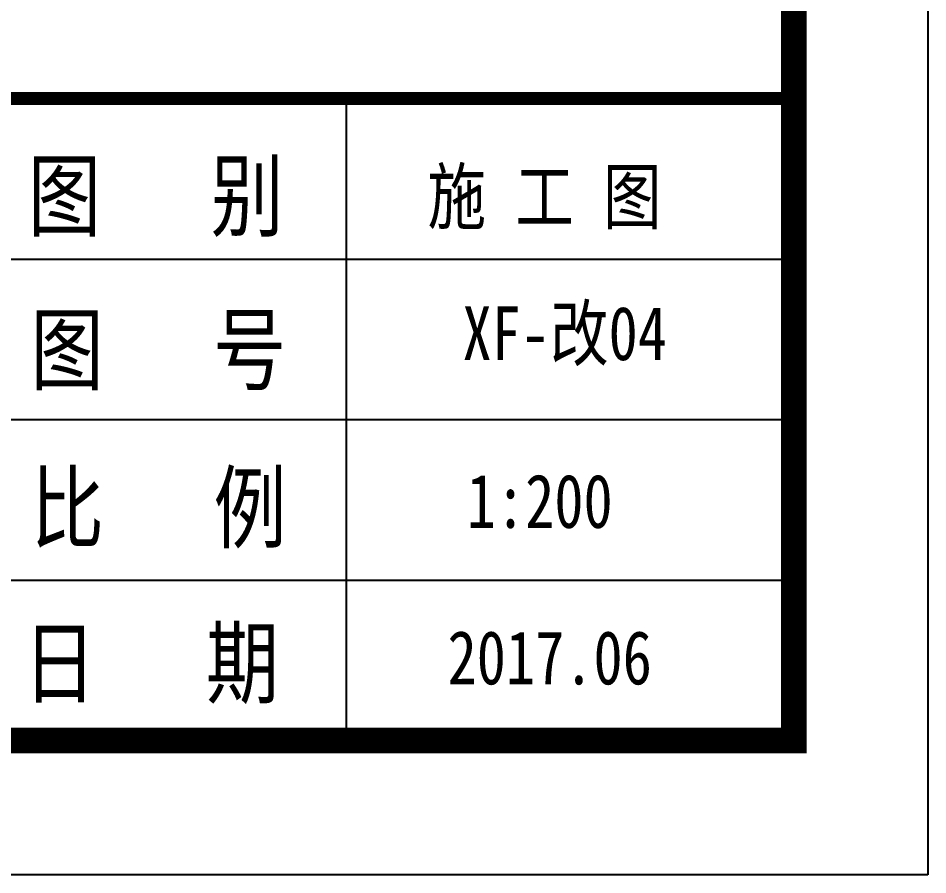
# Model space of a CAD drawing. Extents: x -149393 to 1177518, y -366685 to 296590.
# Drawn here: x 1135984 to 1145576, y 212582 to 221611 of the extents above; entities that cross this region are included whole.
import ezdxf

# ---------------------------------------------------------------- set-up
doc = ezdxf.new("R2010")
doc.units = 0
doc.header["$LTSCALE"] = 1000
doc.header["$MEASUREMENT"] = 0
for name, color, linetype in [('LAYER8', 8, 'CONTINUOUS'), ('PUB_TITLE', 253, 'CONTINUOUS'), ('标注', 1, 'CONTINUOUS')]:
    doc.layers.add(name, color=color, linetype=linetype)
doc.styles.add('宋体', font='')
doc.styles.get('宋体').set_extended_font_data('SimSun')

msp = doc.modelspace()

# ---------------------------------------------------------------- linework, layer by layer
at = {"layer": 'PUB_TITLE'}
for p, q in [((1139442.4, 220764.4), (1139442.4, 213996)), ((1117258, 219072.3), (1144161.3, 219072.3)), ((1117258, 217380.2), (1144161.3, 217380.2)), ((1117258, 215688.1), (1144161.3, 215688.1))]:
    msp.add_line(p, q, dxfattribs=at)
msp.add_lwpolyline([(1026775.6, 296590.3), (1145575.6, 296590.3), (1145575.6, 212581.7), (1026775.6, 212581.7)], close=True, dxfattribs=at)
at = {"layer": 'PUB_TITLE', "const_width": 270.7}
msp.add_lwpolyline([(1033847.1, 295176), (1144161.3, 295176), (1144161.3, 213996), (1033847.1, 213996), (1033847.1, 295176)], close=True, dxfattribs=at)
at = {"layer": 'PUB_TITLE', "const_width": 135.4}
msp.add_lwpolyline([(1033847.1, 220764.4), (1144161.3, 220764.4)], dxfattribs=at)

# ---------------------------------------------------------------- texts
at = {"layer": 'LAYER8', "style": '宋体', "width": 0.8}
for s, p in [('施 工 图', (1140300.3, 219448.5)), ('XF-改04', (1140668.4, 218007.5)), ('1:200', (1140713.6, 216238.4)), ('2017.06', (1140511, 214589))]:
    msp.add_text(s, height=565.71, dxfattribs=at).set_placement(p)
at = {"layer": '标注', "style": '宋体', "width": 0.8}
for s, p in [('图   别', (1136086.3, 219385.8)), ('图   号', (1136113.4, 217765.7)), ('比   例', (1136117.3, 216099.4)), ('日   期', (1136035.8, 214461.5))]:
    msp.add_text(s, height=707.14, dxfattribs=at).set_placement(p)

doc.saveas('drawing.dxf')
